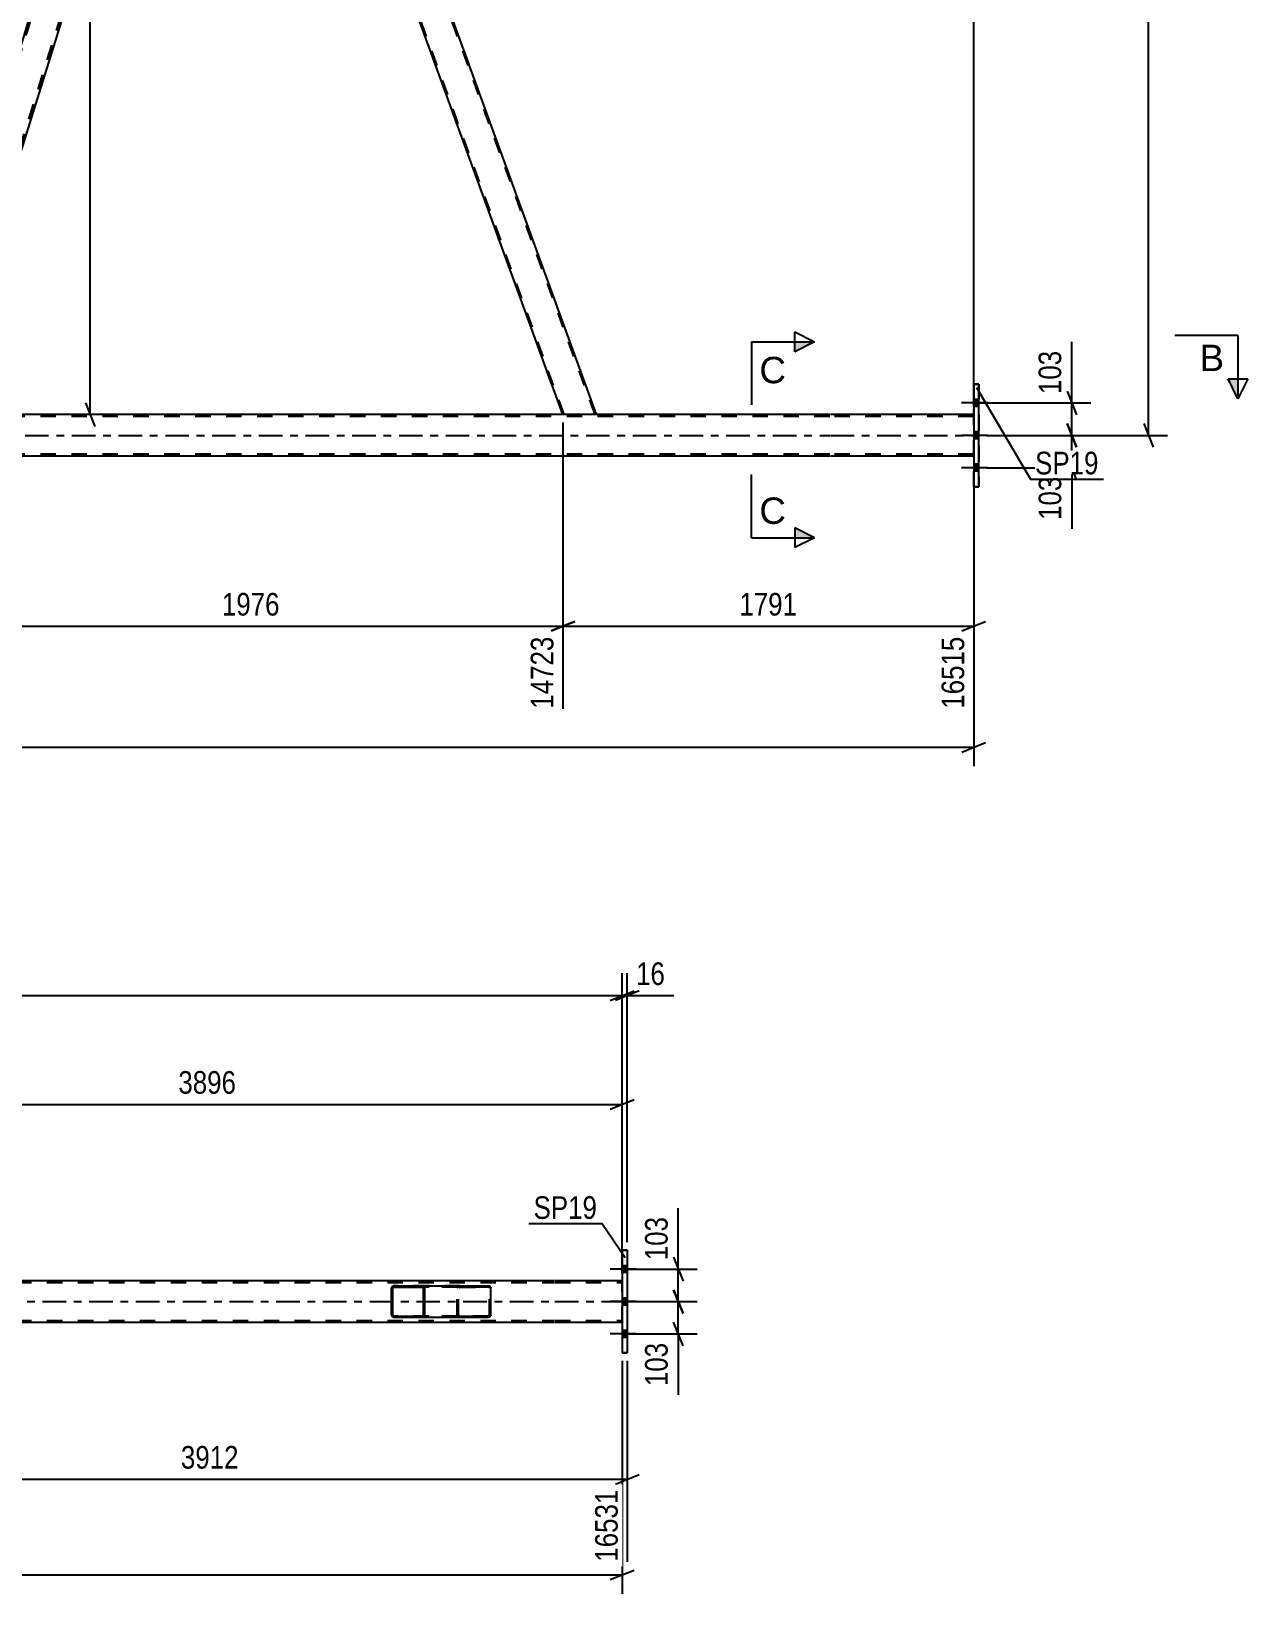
# Model space of a CAD drawing. Header units: millimetres. Extents: x 0 to 1757, y 0 to 560.
# Drawn here: x 1602.7 to 1756.8, y 154.3 to 352.1 of the extents above; entities that cross this region are included whole.
import ezdxf

# ---------------------------------------------------------------- set-up
doc = ezdxf.new("R2010")
doc.units = ezdxf.units.MM
doc.linetypes.add('DXK_LINE_DOT2', pattern=[3.9198, 1.9599, -1.9599])
doc.linetypes.add('DXK_LINE_DOT3', pattern=[5.9187, 2.979, -0.9799, 0.9799, -0.9799])
doc.styles.add('Arial', font='ARIAL.TTF', dxfattribs={"height": 0.2})
doc.styles.add('Arial Narrow', font='ARIALN.TTF', dxfattribs={"height": 0.2})

# ---------------------------------------------------------------- blocks, each defined once
blk = doc.blocks.new('Bolt-814276635-5246 - 5068')
at = {"linetype": 'Continuous'}
for points in [[(1678.2, 194.92), (1678.2, 195.8), (1677.56, 195.8), (1677.56, 194.92)], [(1678.2, 194.92), (1678.2, 195.8), (1677.56, 195.8), (1677.56, 194.92)], [(1678.2, 194.92), (1678.2, 195.8), (1677.56, 195.8), (1677.56, 194.92)], [(1678.2, 190.82), (1678.2, 191.7), (1677.56, 191.7), (1677.56, 190.82)], [(1678.2, 190.82), (1678.2, 191.7), (1677.56, 191.7), (1677.56, 190.82)], [(1678.2, 186.72), (1678.2, 187.6), (1677.56, 187.6), (1677.56, 186.72)], [(1678.2, 186.72), (1678.2, 187.6), (1677.56, 187.6), (1677.56, 186.72)], [(1678.2, 186.72), (1678.2, 187.6), (1677.56, 187.6), (1677.56, 186.72)]]:
    blk.add_hatch(color=1, dxfattribs=at).paths.add_polyline_path(points)
at = {"color": 1, "linetype": 'Continuous'}
for p, q in [((1679.36, 195.36), (1676.04, 195.36)), ((1679.36, 195.36), (1676.04, 195.36)), ((1679.36, 195.36), (1676.04, 195.36)), ((1678.2, 195.8), (1677.56, 195.8)), ((1678.2, 195.8), (1677.56, 195.8)), ((1678.2, 195.8), (1677.56, 195.8)), ((1678.2, 194.92), (1677.56, 194.92)), ((1678.2, 194.92), (1677.56, 194.92)), ((1678.2, 194.92), (1677.56, 194.92)), ((1679.36, 191.26), (1676.04, 191.26)), ((1679.36, 191.26), (1676.04, 191.26)), ((1678.2, 191.7), (1677.56, 191.7)), ((1678.2, 191.7), (1677.56, 191.7)), ((1678.2, 190.82), (1677.56, 190.82)), ((1678.2, 190.82), (1677.56, 190.82)), ((1679.36, 187.16), (1676.04, 187.16)), ((1679.36, 187.16), (1676.04, 187.16)), ((1679.36, 187.16), (1676.04, 187.16)), ((1678.2, 187.6), (1677.56, 187.6)), ((1678.2, 187.6), (1677.56, 187.6)), ((1678.2, 187.6), (1677.56, 187.6)), ((1678.2, 186.72), (1677.56, 186.72)), ((1678.2, 186.72), (1677.56, 186.72)), ((1678.2, 186.72), (1677.56, 186.72))]:
    blk.add_line(p, q, dxfattribs=at)
blk = doc.blocks.new('Part-814276635-5264 - 5068')
at = {"color": 2, "linetype": 'Continuous'}
for p, q in [((1677.56, 197.76), (1677.56, 197.76)), ((1677.56, 197.76), (1678.2, 197.76)), ((1677.56, 197.76), (1677.56, 184.76)), ((1678.2, 197.76), (1678.2, 197.76)), ((1678.2, 197.76), (1678.2, 184.76)), ((1677.56, 184.76), (1677.56, 184.76)), ((1678.2, 184.76), (1677.56, 184.76)), ((1678.2, 184.76), (1678.2, 184.76))]:
    blk.add_line(p, q, dxfattribs=at)
at = {"color": 7, "linetype": 'DXK_LINE_DOT2'}
for p, q in [((1678.2, 197.76), (1677.56, 197.76)), ((1677.56, 197.76), (1677.56, 184.76)), ((1678.2, 197.76), (1678.2, 184.76)), ((1677.56, 184.76), (1678.2, 184.76))]:
    blk.add_line(p, q, dxfattribs=at)
blk = doc.blocks.new('Part-814276635-5266 - 5068')
at = {"linetype": 'Continuous'}
h = blk.add_hatch(dxfattribs=at)
h.set_pattern_fill('', scale=0.7, style=0, pattern_type=0)
h.set_pattern_definition([(45, (1652.561, 193.0666), (-1.57154, 1.57154), [])])
h.paths.add_polyline_path([(1652.59, 192.94), (1652.56, 193.07), (1652.49, 193.17), (1652.38, 193.24), (1652.25, 193.26), (1648.67, 193.26), (1648.54, 193.24), (1648.43, 193.17), (1648.36, 193.07), (1648.33, 192.94), (1648.33, 189.58), (1648.36, 189.46), (1648.43, 189.36), (1648.54, 189.29), (1648.67, 189.26), (1652.25, 189.26), (1652.38, 189.29), (1652.49, 189.36), (1652.56, 189.46), (1652.59, 189.58)])
h.paths.add_polyline_path([(1652.4, 189.52), (1652.37, 189.47), (1652.31, 189.44), (1652.25, 189.42), (1648.67, 189.42), (1648.61, 189.44), (1648.55, 189.47), (1648.51, 189.52), (1648.5, 189.58), (1648.5, 192.94), (1648.51, 193.01), (1648.55, 193.06), (1648.61, 193.09), (1648.67, 193.1), (1652.25, 193.1), (1652.31, 193.09), (1652.37, 193.06), (1652.4, 193.01), (1652.42, 192.94), (1652.42, 189.58)])
at = {"color": 2, "linetype": 'Continuous'}
for p, q in [((1648.36, 193.07), (1648.33, 192.94)), ((1648.33, 189.58), (1648.33, 192.94)), ((1648.5, 192.94), (1648.51, 193.01)), ((1648.5, 189.58), (1648.5, 192.94)), ((1648.51, 193.01), (1648.55, 193.06)), ((1648.67, 193.26), (1648.54, 193.24)), ((1648.55, 193.06), (1648.61, 193.09)), ((1648.61, 193.09), (1648.67, 193.1)), ((1648.67, 193.26), (1652.25, 193.26)), ((1648.67, 193.1), (1652.25, 193.1)), ((1652.25, 193.26), (1660.6, 193.26)), ((1652.38, 193.24), (1652.25, 193.26)), ((1652.25, 193.1), (1652.31, 193.09)), ((1652.31, 193.09), (1652.37, 193.06)), ((1652.37, 193.06), (1652.4, 193.01)), ((1652.4, 193.01), (1652.42, 192.94)), ((1652.42, 189.58), (1652.42, 192.94)), ((1652.59, 192.94), (1652.56, 193.07)), ((1652.59, 189.58), (1652.59, 192.94)), ((1660.6, 193.26), (1660.73, 193.24)), ((1660.91, 193.07), (1660.94, 192.94)), ((1660.94, 189.58), (1660.94, 192.94)), ((1648.33, 189.58), (1648.36, 189.46)), ((1648.51, 189.52), (1648.5, 189.58)), ((1648.55, 189.47), (1648.51, 189.52)), ((1648.54, 189.29), (1648.67, 189.26)), ((1648.61, 189.44), (1648.55, 189.47)), ((1648.67, 189.42), (1648.61, 189.44)), ((1648.67, 189.42), (1652.25, 189.42)), ((1648.67, 189.26), (1652.25, 189.26)), ((1652.31, 189.44), (1652.25, 189.42)), ((1652.25, 189.26), (1652.38, 189.29)), ((1652.25, 189.26), (1660.6, 189.26)), ((1652.37, 189.47), (1652.31, 189.44)), ((1652.4, 189.52), (1652.37, 189.47)), ((1652.42, 189.58), (1652.4, 189.52)), ((1652.56, 189.46), (1652.59, 189.58)), ((1660.73, 189.29), (1660.6, 189.26)), ((1660.94, 189.58), (1660.91, 189.46))]:
    blk.add_line(p, q, dxfattribs=at)
at = {"color": 7, "linetype": 'DXK_LINE_DOT2'}
for p, q in [((1657.02, 193.26), (1648.67, 193.26)), ((1657.02, 193.1), (1648.67, 193.1)), ((1660.6, 193.1), (1652.25, 193.1)), ((1656.68, 192.94), (1656.71, 193.07)), ((1656.68, 189.58), (1656.68, 192.94)), ((1656.86, 193.01), (1656.85, 192.94)), ((1656.85, 189.58), (1656.85, 192.94)), ((1656.9, 193.06), (1656.86, 193.01)), ((1656.89, 193.24), (1657.02, 193.26)), ((1656.95, 193.09), (1656.9, 193.06)), ((1657.02, 193.1), (1656.95, 193.09)), ((1657.02, 193.26), (1660.6, 193.26)), ((1657.02, 193.1), (1660.6, 193.1)), ((1660.66, 193.09), (1660.6, 193.1)), ((1660.72, 193.06), (1660.66, 193.09)), ((1660.75, 193.01), (1660.72, 193.06)), ((1660.77, 192.94), (1660.75, 193.01)), ((1660.77, 189.58), (1660.77, 192.94)), ((1657.02, 189.42), (1648.67, 189.42)), ((1657.02, 189.26), (1648.67, 189.26)), ((1660.6, 189.42), (1652.25, 189.42)), ((1656.71, 189.46), (1656.68, 189.58)), ((1656.85, 189.58), (1656.86, 189.52)), ((1656.86, 189.52), (1656.9, 189.47)), ((1657.02, 189.26), (1656.89, 189.29)), ((1656.9, 189.47), (1656.91, 189.46)), ((1656.91, 189.46), (1656.95, 189.44)), ((1656.95, 189.44), (1657.02, 189.42)), ((1657.02, 189.42), (1660.6, 189.42)), ((1657.02, 189.26), (1660.6, 189.26)), ((1660.6, 189.42), (1660.66, 189.44)), ((1660.66, 189.44), (1660.72, 189.47)), ((1660.72, 189.47), (1660.75, 189.52)), ((1660.75, 189.52), (1660.77, 189.58))]:
    blk.add_line(p, q, dxfattribs=at)
at = {"color": 2, "linetype": 'Continuous'}
for centre, start, end in [((1648.66, 192.93), 110.7585, 155.6802), ((1652.26, 192.93), 24.3201, 69.2418), ((1660.61, 192.93), 24.3201, 69.2418), ((1648.66, 189.6), 204.3201, 249.2418), ((1652.26, 189.6), 290.7585, 335.6802), ((1660.61, 189.6), 290.7585, 335.6802)]:
    blk.add_arc(centre, 0.331, start, end, dxfattribs=at)
at = {"color": 7, "linetype": 'DXK_LINE_DOT2'}
for centre, start, end in [((1657.01, 192.93), 110.7585, 155.6802), ((1657.01, 189.6), 204.3201, 249.2418)]:
    blk.add_arc(centre, 0.331, start, end, dxfattribs=at)
blk = doc.blocks.new('Part-814276635-5330 - 5068')
at = {"color": 7, "linetype": 'DXK_LINE_DOT2'}
for p, q in [((1668.94, 193.9), (1095.15, 193.9)), ((1095.15, 193.66), (1668.94, 193.66)), ((1095.15, 193.66), (1668.94, 193.66)), ((1677.56, 193.9), (1669.04, 193.9)), ((1669.04, 193.66), (1677.56, 193.66)), ((1669.04, 193.66), (1677.56, 193.66)), ((1677.56, 188.62), (1677.56, 193.9)), ((1677.56, 193.9), (1677.56, 193.9)), ((1677.56, 188.62), (1677.56, 193.87)), ((1095.15, 188.86), (1668.94, 188.86)), ((1095.15, 188.86), (1668.94, 188.86)), ((1668.94, 188.62), (1095.15, 188.62)), ((1669.04, 188.86), (1677.56, 188.86)), ((1669.04, 188.86), (1677.56, 188.86)), ((1677.56, 188.62), (1669.04, 188.62)), ((1677.56, 188.86), (1677.56, 188.86)), ((1677.56, 188.62), (1677.56, 188.62))]:
    blk.add_line(p, q, dxfattribs=at)
at = {"color": 2, "linetype": 'Continuous'}
for p, q in [((1668.94, 193.9), (1577.69, 193.9)), ((1677.56, 193.9), (1669.04, 193.9)), ((1668.94, 188.62), (1577.69, 188.62)), ((1677.56, 188.62), (1669.04, 188.62))]:
    blk.add_line(p, q, dxfattribs=at)
at = {"color": 7, "linetype": 'DXK_LINE_DOT3'}
for p, q in [((1095.15, 191.26), (1668.94, 191.26)), ((1669.04, 191.26), (1677.56, 191.26))]:
    blk.add_line(p, q, dxfattribs=at)
blk = doc.blocks.new('Part-814276635-3716 - 3541')
at = {"color": 7, "linetype": 'DXK_LINE_DOT2'}
for p, q in [((1624.61, 424.82), (1587.9, 307.07)), ((1624.86, 424.82), (1588.04, 306.7)), ((1588.04, 306.7), (1624.86, 424.82)), ((1627.47, 420.57), (1625.92, 424.82)), ((1590.76, 303.6), (1627.34, 420.94)), ((1590.76, 303.6), (1627.34, 420.94)), ((1591.01, 303.6), (1627.47, 420.57)), ((1627.34, 420.94), (1627.34, 420.94)), ((1627.45, 420.62), (1627.47, 420.57)), ((1627.47, 420.57), (1627.47, 420.57)), ((1588.32, 308.42), (1587.9, 307.07)), ((1589.17, 303.6), (1587.9, 307.07)), ((1589.17, 303.6), (1587.9, 307.07)), ((1587.9, 307.07), (1587.9, 307.07)), ((1592.51, 308.42), (1591.01, 303.6)), ((1588.04, 306.7), (1588.04, 306.7)), ((1591.01, 303.6), (1589.17, 303.6))]:
    blk.add_line(p, q, dxfattribs=at)
at = {"color": 2, "linetype": 'Continuous'}
for p, q in [((1624.61, 424.82), (1588.32, 308.42)), ((1625.92, 424.82), (1624.61, 424.82)), ((1625.92, 424.82), (1627.45, 420.62)), ((1627.47, 420.57), (1592.51, 308.42))]:
    blk.add_line(p, q, dxfattribs=at)
blk = doc.blocks.new('Part-814276635-3742 - 3541')
at = {"color": 2, "linetype": 'Continuous'}
for p, q in [((1722.07, 307.46), (1722.07, 307.46)), ((1722.07, 307.46), (1722.07, 294.46)), ((1722.71, 307.46), (1722.07, 307.46)), ((1722.71, 307.46), (1722.71, 307.46)), ((1722.71, 294.46), (1722.71, 307.46)), ((1722.07, 294.46), (1722.07, 294.46)), ((1722.07, 294.46), (1722.71, 294.46)), ((1722.71, 294.46), (1722.71, 294.46))]:
    blk.add_line(p, q, dxfattribs=at)
at = {"color": 7, "linetype": 'DXK_LINE_DOT2'}
for p, q in [((1722.07, 294.46), (1722.07, 307.46)), ((1722.07, 307.46), (1722.71, 307.46)), ((1722.71, 307.46), (1722.71, 294.46)), ((1722.71, 294.46), (1722.07, 294.46))]:
    blk.add_line(p, q, dxfattribs=at)
blk = doc.blocks.new('Part-814276635-3762 - 3541')
at = {"color": 2, "linetype": 'Continuous'}
for p, q in [((1625.95, 424.82), (1625.92, 424.82)), ((1625.95, 424.82), (1629.84, 424.82)), ((1630.18, 424.82), (1629.84, 424.82)), ((1674.3, 303.6), (1630.18, 424.82)), ((1630.18, 424.82), (1630.18, 424.82)), ((1670.05, 303.6), (1627.45, 420.62))]:
    blk.add_line(p, q, dxfattribs=at)
at = {"color": 7, "linetype": 'DXK_LINE_DOT2'}
for p, q in [((1670.05, 303.6), (1625.92, 424.82)), ((1627.2, 421.31), (1625.92, 424.82)), ((1625.92, 424.82), (1625.92, 424.82)), ((1625.92, 424.82), (1625.92, 424.82)), ((1670.22, 303.6), (1626.09, 424.82)), ((1670.22, 303.6), (1626.09, 424.82)), ((1626.09, 424.82), (1626.09, 424.82)), ((1626.27, 424.82), (1626.27, 424.82)), ((1626.27, 424.82), (1626.27, 424.82)), ((1674.13, 303.6), (1630.01, 424.82)), ((1674.13, 303.6), (1630.01, 424.82)), ((1630.01, 424.82), (1630.01, 424.82)), ((1674.3, 303.6), (1630.18, 424.82)), ((1627.45, 420.62), (1627.2, 421.31)), ((1674.3, 303.6), (1670.05, 303.6))]:
    blk.add_line(p, q, dxfattribs=at)
blk = doc.blocks.new('Part-814276635-3772 - 3541')
at = {"color": 7, "linetype": 'DXK_LINE_DOT2'}
for p, q in [((1703.85, 303.6), (1081.11, 303.6)), ((1703.85, 303.36), (1081.11, 303.36)), ((1703.85, 303.36), (1081.11, 303.36)), ((1722.07, 303.6), (1703.95, 303.6)), ((1722.07, 303.36), (1703.95, 303.36)), ((1722.07, 303.36), (1703.95, 303.36)), ((1722.07, 303.6), (1722.07, 298.32)), ((1722.07, 298.32), (1722.07, 303.6)), ((1722.07, 303.6), (1722.07, 303.6)), ((1722.07, 303.36), (1722.07, 303.36)), ((1703.85, 298.56), (1081.11, 298.56)), ((1703.85, 298.56), (1081.11, 298.56)), ((1703.85, 298.32), (1081.11, 298.32)), ((1722.07, 298.56), (1703.95, 298.56)), ((1722.07, 298.56), (1703.95, 298.56)), ((1722.07, 298.32), (1703.95, 298.32)), ((1722.07, 298.56), (1722.07, 298.56)), ((1722.07, 298.32), (1722.07, 298.32))]:
    blk.add_line(p, q, dxfattribs=at)
at = {"color": 2, "linetype": 'Continuous'}
for p, q in [((1703.85, 303.6), (1595.65, 303.6)), ((1722.07, 303.6), (1703.95, 303.6)), ((1703.85, 298.32), (1595.65, 298.32)), ((1722.07, 298.32), (1703.95, 298.32))]:
    blk.add_line(p, q, dxfattribs=at)
at = {"color": 7, "linetype": 'DXK_LINE_DOT3'}
for p, q in [((1081.11, 300.96), (1703.85, 300.96)), ((1703.95, 300.96), (1722.07, 300.96))]:
    blk.add_line(p, q, dxfattribs=at)
blk = doc.blocks.new('Bolt-814276635-3975 - 3541')
at = {"linetype": 'Continuous'}
for points in [[(1722.07, 305.5), (1722.07, 304.62), (1722.71, 304.62), (1722.71, 305.5)], [(1722.07, 305.5), (1722.07, 304.62), (1722.71, 304.62), (1722.71, 305.5)], [(1722.07, 305.5), (1722.07, 304.62), (1722.71, 304.62), (1722.71, 305.5)], [(1722.07, 301.4), (1722.07, 300.52), (1722.71, 300.52), (1722.71, 301.4)], [(1722.07, 301.4), (1722.07, 300.52), (1722.71, 300.52), (1722.71, 301.4)], [(1722.07, 297.3), (1722.07, 296.42), (1722.71, 296.42), (1722.71, 297.3)], [(1722.07, 297.3), (1722.07, 296.42), (1722.71, 296.42), (1722.71, 297.3)], [(1722.07, 297.3), (1722.07, 296.42), (1722.71, 296.42), (1722.71, 297.3)]]:
    blk.add_hatch(color=1, dxfattribs=at).paths.add_polyline_path(points)
at = {"color": 1, "linetype": 'Continuous'}
for p, q in [((1723.87, 305.06), (1720.55, 305.06)), ((1723.87, 305.06), (1720.55, 305.06)), ((1723.87, 305.06), (1720.55, 305.06)), ((1722.71, 305.5), (1722.07, 305.5)), ((1722.71, 305.5), (1722.07, 305.5)), ((1722.71, 305.5), (1722.07, 305.5)), ((1722.71, 304.62), (1722.07, 304.62)), ((1722.71, 304.62), (1722.07, 304.62)), ((1722.71, 304.62), (1722.07, 304.62)), ((1723.87, 300.96), (1720.55, 300.96)), ((1723.87, 300.96), (1720.55, 300.96)), ((1722.71, 301.4), (1722.07, 301.4)), ((1722.71, 301.4), (1722.07, 301.4)), ((1722.71, 300.52), (1722.07, 300.52)), ((1722.71, 300.52), (1722.07, 300.52)), ((1723.87, 296.86), (1720.55, 296.86)), ((1723.87, 296.86), (1720.55, 296.86)), ((1723.87, 296.86), (1720.55, 296.86)), ((1722.71, 297.3), (1722.07, 297.3)), ((1722.71, 297.3), (1722.07, 297.3)), ((1722.71, 297.3), (1722.07, 297.3)), ((1722.71, 296.42), (1722.07, 296.42)), ((1722.71, 296.42), (1722.07, 296.42)), ((1722.71, 296.42), (1722.07, 296.42))]:
    blk.add_line(p, q, dxfattribs=at)
blk = doc.blocks.new('StraightDimension-814276635-5456 - 5068')
at = {"color": 7, "linetype": 'Continuous'}
for p, q in [((1677.56, 183.76), (1677.56, 154.25)), ((1078.7, 156.65), (1677.56, 156.65)), ((1676.06, 156.05), (1679.06, 157.25))]:
    blk.add_line(p, q, dxfattribs=at)
blk = doc.blocks.new('StraightDimension-814276635-5389 - 5068')
at = {"color": 7, "linetype": 'Continuous'}
for p, q in [((1572.49, 203.3), (1572.49, 219.08)), ((1677.56, 194.9), (1677.56, 219.08)), ((1573.99, 216.83), (1570.99, 215.63)), ((1572.49, 216.23), (1677.56, 216.23)), ((1676.06, 215.63), (1679.06, 216.83))]:
    blk.add_line(p, q, dxfattribs=at)
at = {"color": 0}
blk.add_wipeout([(1629.28, 216.98), (1629.28, 221.18), (1620.76, 221.18), (1620.76, 216.98)], dxfattribs=at)
at = {"color": 3, "style": 'Arial Narrow'}
blk.add_text('3896', height=2.863, dxfattribs=at).set_placement((1621.36, 217.58))
blk = doc.blocks.new('StraightDimension-814276635-5394 - 5068')
at = {"color": 7, "linetype": 'Continuous'}
for p, q in [((1678.2, 183.76), (1678.2, 158.31)), ((1572.49, 179.22), (1572.49, 158.31)), ((1573.99, 169.35), (1570.99, 168.15)), ((1572.49, 168.75), (1678.2, 168.75)), ((1676.7, 168.15), (1679.7, 169.35))]:
    blk.add_line(p, q, dxfattribs=at)
at = {"color": 0}
blk.add_wipeout([(1629.6, 169.5), (1629.6, 173.7), (1621.08, 173.7), (1621.08, 169.5)], dxfattribs=at)
at = {"color": 0, "linetype": 'Continuous'}
blk.add_wipeout([(1677.6, 168.05), (1673.4, 168.05), (1673.4, 157.71), (1677.6, 157.71)], dxfattribs=at)
at = {"color": 3, "style": 'Arial Narrow'}
blk.add_text('3912', height=2.863, dxfattribs=at).set_placement((1621.68, 170.1))
at = {"color": 3, "linetype": 'Continuous', "style": 'Arial Narrow'}
blk.add_text('16531', height=2.863, rotation=90.0002, dxfattribs=at).set_placement((1677, 158.31))
blk = doc.blocks.new('StraightDimension-814276635-9123 - 5068')
at = {"color": 7, "linetype": 'Continuous'}
for p, q in [((1684.07, 196.86), (1685.27, 193.86)), ((1677.8, 195.36), (1687.07, 195.36)), ((1684.67, 191.26), (1684.67, 195.36)), ((1685.27, 189.76), (1684.07, 192.76)), ((1677.8, 191.26), (1687.07, 191.26))]:
    blk.add_line(p, q, dxfattribs=at)
at = {"color": 0}
blk.add_wipeout([(1683.92, 202.57), (1679.72, 202.57), (1679.72, 195.89), (1683.92, 195.89)], dxfattribs=at)
at = {"color": 7, "linetype": 'Continuous'}
blk.add_line((1684.67, 195.36), (1684.67, 203.1), dxfattribs=at)
blk.add_line((1684.67, 195.36), (1684.67, 203.1), dxfattribs=at)
at = {"color": 3, "style": 'Arial Narrow'}
blk.add_text('103', height=2.863, rotation=90.0002, dxfattribs=at).set_placement((1683.32, 196.49))
blk = doc.blocks.new('StraightDimension-814276635-9091 - 5068')
at = {"color": 7, "linetype": 'Continuous'}
for p, q in [((1677.56, 198.76), (1677.56, 232.85)), ((1678.2, 198.76), (1678.2, 232.85)), ((1676.06, 229.4), (1679.06, 230.6)), ((1679.7, 230.6), (1676.7, 229.4)), ((1677.56, 230), (1678.2, 230))]:
    blk.add_line(p, q, dxfattribs=at)
at = {"color": 0}
blk.add_wipeout([(1683.58, 230.75), (1683.58, 234.95), (1678.72, 234.95), (1678.72, 230.75)], dxfattribs=at)
at = {"color": 7, "linetype": 'Continuous'}
blk.add_line((1678.2, 230), (1684.1, 230), dxfattribs=at)
blk.add_line((1678.2, 230), (1684.1, 230), dxfattribs=at)
at = {"color": 3, "style": 'Arial Narrow'}
blk.add_text('16', height=2.863, dxfattribs=at).set_placement((1679.32, 231.35))
blk = doc.blocks.new('StraightDimension-814276635-9092 - 5068')
at = {"color": 7, "linetype": 'Continuous'}
for p, q in [((1677.56, 198.76), (1677.56, 232.85)), ((1079.34, 230), (1677.56, 230)), ((1676.06, 229.4), (1679.06, 230.6))]:
    blk.add_line(p, q, dxfattribs=at)
blk = doc.blocks.new('StraightDimension-814276635-9121 - 5068')
at = {"color": 7, "linetype": 'Continuous'}
for p, q in [((1684.07, 192.76), (1685.27, 189.76)), ((1677.8, 191.26), (1687.07, 191.26)), ((1684.67, 187.16), (1684.67, 191.26)), ((1685.27, 185.66), (1684.07, 188.66)), ((1677.8, 187.16), (1687.07, 187.16))]:
    blk.add_line(p, q, dxfattribs=at)
at = {"color": 0}
blk.add_wipeout([(1683.92, 186.64), (1679.72, 186.64), (1679.72, 179.95), (1683.92, 179.95)], dxfattribs=at)
at = {"color": 7, "linetype": 'Continuous'}
blk.add_line((1684.67, 187.16), (1684.67, 179.43), dxfattribs=at)
blk.add_line((1684.67, 187.16), (1684.67, 179.43), dxfattribs=at)
at = {"color": 3, "style": 'Arial Narrow'}
blk.add_text('103', height=2.863, rotation=90.0002, dxfattribs=at).set_placement((1683.32, 180.55))
blk = doc.blocks.new('StraightDimension-814276635-4736 - 3541')
at = {"color": 7, "linetype": 'Continuous'}
for p, q in [((1722.31, 305.06), (1736.91, 305.06)), ((1733.91, 306.56), (1735.11, 303.56)), ((1734.51, 300.96), (1734.51, 305.06)), ((1723.71, 300.96), (1736.91, 300.96)), ((1735.11, 299.46), (1733.91, 302.46))]:
    blk.add_line(p, q, dxfattribs=at)
at = {"color": 0}
blk.add_wipeout([(1733.76, 312.27), (1729.56, 312.27), (1729.56, 305.59), (1733.76, 305.59)], dxfattribs=at)
at = {"color": 7, "linetype": 'Continuous'}
blk.add_line((1734.51, 305.06), (1734.51, 312.8), dxfattribs=at)
blk.add_line((1734.51, 305.06), (1734.51, 312.8), dxfattribs=at)
at = {"color": 3, "style": 'Arial Narrow'}
blk.add_text('103', height=2.863, rotation=90.0002, dxfattribs=at).set_placement((1733.16, 306.19))
blk = doc.blocks.new('StraightDimension-814276635-4728 - 3541')
at = {"color": 7, "linetype": 'Continuous'}
for p, q in [((1723.71, 300.96), (1736.91, 300.96)), ((1733.91, 302.46), (1735.11, 299.46)), ((1734.51, 296.86), (1734.51, 300.96)), ((1723.71, 296.86), (1736.91, 296.86)), ((1735.11, 295.36), (1733.91, 298.36))]:
    blk.add_line(p, q, dxfattribs=at)
at = {"color": 0}
blk.add_wipeout([(1733.76, 296.34), (1729.56, 296.34), (1729.56, 289.65), (1733.76, 289.65)], dxfattribs=at)
at = {"color": 7, "linetype": 'Continuous'}
blk.add_line((1734.51, 296.86), (1734.51, 289.13), dxfattribs=at)
blk.add_line((1734.51, 296.86), (1734.51, 289.13), dxfattribs=at)
at = {"color": 3, "style": 'Arial Narrow'}
blk.add_text('103', height=2.863, rotation=90.0002, dxfattribs=at).set_placement((1733.16, 290.25))
blk = doc.blocks.new('StraightDimension-814276635-4043 - 3541')
at = {"color": 7, "linetype": 'Continuous'}
for p, q in [((1610.8, 423.32), (1609.6, 426.32)), ((1647.15, 424.82), (1607.35, 424.82)), ((1610.2, 303.6), (1610.2, 424.82)), ((1609.6, 305.1), (1610.8, 302.1)), ((1646.29, 303.6), (1607.35, 303.6))]:
    blk.add_line(p, q, dxfattribs=at)
at = {"color": 0}
blk.add_wipeout([(1609.45, 368.47), (1605.25, 368.47), (1605.25, 359.95), (1609.45, 359.95)], dxfattribs=at)
at = {"color": 3, "style": 'Arial Narrow'}
blk.add_text('3030', height=2.863, rotation=90.0002, dxfattribs=at).set_placement((1608.85, 360.55))
blk = doc.blocks.new('StraightDimension-814276635-4152 - 3541')
at = {"color": 7, "linetype": 'Continuous'}
for p, q in [((1744.82, 425.32), (1743.62, 428.32)), ((1686.09, 426.82), (1746.62, 426.82)), ((1744.22, 300.96), (1744.22, 426.82)), ((1723.71, 300.96), (1746.62, 300.96)), ((1743.62, 302.46), (1744.82, 299.46))]:
    blk.add_line(p, q, dxfattribs=at)
at = {"color": 0}
blk.add_wipeout([(1743.47, 368.15), (1739.27, 368.15), (1739.27, 359.63), (1743.47, 359.63)], dxfattribs=at)
at = {"color": 3, "style": 'Arial Narrow'}
blk.add_text('3146', height=2.863, rotation=90.0002, dxfattribs=at).set_placement((1742.87, 360.23))
blk = doc.blocks.new('StraightDimension-814276635-4237 - 3541')
at = {"color": 7, "linetype": 'Continuous'}
for p, q in [((1670.05, 302.6), (1670.05, 266.34)), ((1722.07, 297.32), (1722.07, 266.34)), ((1671.55, 277.39), (1668.55, 276.19)), ((1720.57, 276.19), (1723.57, 277.39)), ((1670.05, 276.79), (1722.07, 276.79))]:
    blk.add_line(p, q, dxfattribs=at)
at = {"color": 0}
blk.add_wipeout([(1700.31, 277.54), (1700.31, 281.74), (1691.8, 281.74), (1691.8, 277.54)], dxfattribs=at)
at = {"color": 0, "linetype": 'Continuous'}
blk.add_wipeout([(1721.47, 276.09), (1717.27, 276.09), (1717.27, 265.74), (1721.47, 265.74)], dxfattribs=at)
at = {"color": 3, "style": 'Arial Narrow'}
blk.add_text('1791', height=2.863, dxfattribs=at).set_placement((1692.4, 278.14))
at = {"color": 3, "linetype": 'Continuous', "style": 'Arial Narrow'}
blk.add_text('16515', height=2.863, rotation=90.0002, dxfattribs=at).set_placement((1720.87, 266.34))
blk = doc.blocks.new('StraightDimension-814276635-4249 - 3541')
at = {"color": 7, "linetype": 'Continuous'}
for p, q in [((1591.01, 302.6), (1591.01, 266.34)), ((1670.05, 302.6), (1670.05, 266.34)), ((1592.51, 277.39), (1589.51, 276.19)), ((1668.55, 276.19), (1671.55, 277.39)), ((1591.01, 276.79), (1670.05, 276.79))]:
    blk.add_line(p, q, dxfattribs=at)
at = {"color": 0}
blk.add_wipeout([(1634.79, 277.54), (1634.79, 281.74), (1626.27, 281.74), (1626.27, 277.54)], dxfattribs=at)
at = {"color": 0, "linetype": 'Continuous'}
blk.add_wipeout([(1669.45, 276.09), (1665.25, 276.09), (1665.25, 265.74), (1669.45, 265.74)], dxfattribs=at)
at = {"color": 3, "style": 'Arial Narrow'}
blk.add_text('1976', height=2.863, dxfattribs=at).set_placement((1626.87, 278.14))
at = {"color": 3, "linetype": 'Continuous', "style": 'Arial Narrow'}
blk.add_text('14723', height=2.863, rotation=90.0002, dxfattribs=at).set_placement((1668.85, 266.34))
blk = doc.blocks.new('StraightDimension-814276635-4445 - 3541')
at = {"color": 7, "linetype": 'Continuous'}
for p, q in [((1722.07, 306.46), (1722.07, 259.05)), ((1034.89, 261.45), (1722.07, 261.45)), ((1720.57, 260.85), (1723.57, 262.05))]:
    blk.add_line(p, q, dxfattribs=at)
blk = doc.blocks.new('StraightDimension-814276635-4456 - 3541')
at = {"color": 7, "linetype": 'Continuous'}
for p, q in [((1684.45, 423.82), (1684.45, 354.01)), ((1722.07, 304.6), (1722.07, 359.26)), ((1685.95, 357.01), (1682.95, 355.81)), ((1684.45, 356.41), (1722.07, 356.41)), ((1720.57, 355.81), (1723.57, 357.01))]:
    blk.add_line(p, q, dxfattribs=at)
at = {"color": 0}
blk.add_wipeout([(1707.52, 357.16), (1707.52, 361.36), (1699, 361.36), (1699, 357.16)], dxfattribs=at)
at = {"color": 3, "style": 'Arial Narrow'}
blk.add_text('1431', height=2.863, dxfattribs=at).set_placement((1699.6, 357.76))
blk = doc.blocks.new('Mark-814276635-5260 - 5068')
at = {"color": 0}
blk.add_wipeout([(1674.38, 201.73), (1674.38, 204.73), (1666.34, 204.73), (1666.34, 201.73)], dxfattribs=at)
blk.add_wipeout([(1674.38, 201.73), (1674.38, 204.73), (1666.34, 204.73), (1666.34, 201.73)], dxfattribs=at)
at = {"color": 30, "linetype": 'Continuous'}
for p in [(1665.74, 201.13), (1677.96, 196.8)]:
    blk.add_line(p, (1674.98, 201.13), dxfattribs=at)
at = {"color": 3, "style": 'Arial Narrow'}
blk.add_text('SP19', height=2.863, dxfattribs=at).set_placement((1666.34, 201.73))
blk = doc.blocks.new('SectionMark-814276635-4990 - 3541')
at = {"linetype": 'Continuous'}
blk.add_hatch(color=6, dxfattribs=at).paths.add_polyline_path([(1754.28, 308.1), (1755.53, 308.1), (1755.53, 305.6)])
at = {"color": 6, "linetype": 'Continuous'}
for p, q in [((1755.53, 313.6), (1747.53, 313.6)), ((1755.53, 313.6), (1755.53, 305.6)), ((1754.28, 308.1), (1756.78, 308.1)), ((1755.53, 305.6), (1754.28, 308.1)), ((1756.78, 308.1), (1755.53, 305.6))]:
    blk.add_line(p, q, dxfattribs=at)
at = {"color": 0, "linetype": 'Continuous'}
blk.add_wipeout([(1753.78, 309.1), (1753.78, 312.6), (1750.67, 312.6), (1750.67, 309.1)], dxfattribs=at)
at = {"color": 3, "linetype": 'Continuous', "style": 'Arial'}
blk.add_text('B', height=3.34, dxfattribs=at).set_placement((1750.67, 309.1))
blk = doc.blocks.new('Mark-814276635-3738 - 3541')
at = {"color": 0}
blk.add_wipeout([(1737.89, 296.02), (1737.89, 299.02), (1729.85, 299.02), (1729.85, 296.02)], dxfattribs=at)
blk.add_wipeout([(1737.89, 296.02), (1737.89, 299.02), (1729.85, 299.02), (1729.85, 296.02)], dxfattribs=at)
at = {"color": 30, "linetype": 'Continuous'}
for p, q in [((1722.44, 307.02), (1729.25, 295.42)), ((1729.25, 295.42), (1738.49, 295.42))]:
    blk.add_line(p, q, dxfattribs=at)
at = {"color": 3, "style": 'Arial Narrow'}
blk.add_text('SP19', height=2.863, dxfattribs=at).set_placement((1729.85, 296.02))
blk = doc.blocks.new('SectionMark-814276635-4994 - 3541')
at = {"linetype": 'Continuous'}
for points in [[(1699.43, 311.56), (1699.43, 312.81), (1701.93, 312.81)], [(1699.43, 288), (1699.43, 289.25), (1701.93, 288)]]:
    blk.add_hatch(color=6, dxfattribs=at).paths.add_polyline_path(points)
at = {"color": 6, "linetype": 'Continuous'}
for p, q in [((1693.93, 312.81), (1693.93, 304.81)), ((1693.93, 312.81), (1701.93, 312.81)), ((1699.43, 311.56), (1699.43, 314.06)), ((1699.43, 314.06), (1701.93, 312.81)), ((1701.93, 312.81), (1699.43, 311.56)), ((1693.93, 288), (1693.93, 296)), ((1701.93, 288), (1699.43, 289.25)), ((1699.43, 289.25), (1699.43, 286.75)), ((1693.93, 288), (1701.93, 288)), ((1701.93, 288), (1699.43, 286.75))]:
    blk.add_line(p, q, dxfattribs=at)
at = {"color": 0, "linetype": 'Continuous'}
for points in [[(1698.3, 307.56), (1698.3, 311.06), (1694.93, 311.06), (1694.93, 307.56)], [(1698.3, 289.75), (1698.3, 293.25), (1694.93, 293.25), (1694.93, 289.75)]]:
    blk.add_wipeout(points, dxfattribs=at)
at = {"color": 3, "linetype": 'Continuous', "style": 'Arial'}
for p in [(1694.93, 307.56), (1694.93, 289.75)]:
    blk.add_text('C', height=3.34, dxfattribs=at).set_placement(p)

msp = doc.modelspace()

# ---------------------------------------------------------------- block references
for name in ['Part-814276635-3716 - 3541', 'Part-814276635-3762 - 3541', 'Part-814276635-3742 - 3541', 'Bolt-814276635-3975 - 3541', 'Part-814276635-3772 - 3541', 'Part-814276635-5264 - 5068', 'Bolt-814276635-5246 - 5068', 'Part-814276635-5330 - 5068', 'Part-814276635-5266 - 5068', 'StraightDimension-814276635-5456 - 5068']:
    msp.add_blockref(name, (0, 0))

# ---------------------------------------------------------------- next in the draw order: block references
for name in ['StraightDimension-814276635-4043 - 3541', 'StraightDimension-814276635-4736 - 3541', 'StraightDimension-814276635-5389 - 5068', 'StraightDimension-814276635-5394 - 5068']:
    msp.add_blockref(name, (0, 0))

# ---------------------------------------------------------------- next in the draw order: block references
for name in ['StraightDimension-814276635-4728 - 3541', 'StraightDimension-814276635-9123 - 5068']:
    msp.add_blockref(name, (0, 0))

# ---------------------------------------------------------------- next in the draw order: block references
for name in ['StraightDimension-814276635-4152 - 3541', 'StraightDimension-814276635-9091 - 5068', 'StraightDimension-814276635-9121 - 5068']:
    msp.add_blockref(name, (0, 0))

# ---------------------------------------------------------------- next in the draw order: block references
for name in ['StraightDimension-814276635-4237 - 3541', 'StraightDimension-814276635-9092 - 5068']:
    msp.add_blockref(name, (0, 0))

# ---------------------------------------------------------------- next in the draw order: block references
for name in ['StraightDimension-814276635-4249 - 3541', 'Mark-814276635-5260 - 5068']:
    msp.add_blockref(name, (0, 0))

# ---------------------------------------------------------------- next in the draw order: block references
msp.add_blockref('StraightDimension-814276635-4445 - 3541', (0, 0))

# ---------------------------------------------------------------- next in the draw order: block references
msp.add_blockref('StraightDimension-814276635-4456 - 3541', (0, 0))

# ---------------------------------------------------------------- next in the draw order: block references
msp.add_blockref('SectionMark-814276635-4990 - 3541', (0, 0))

# ---------------------------------------------------------------- next in the draw order: block references
for name in ['SectionMark-814276635-4994 - 3541', 'Mark-814276635-3738 - 3541']:
    msp.add_blockref(name, (0, 0))

doc.saveas('drawing.dxf')
